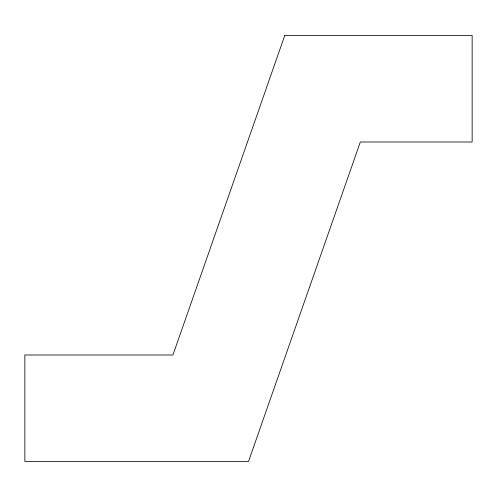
<?xml version="1.0" encoding="UTF-8"?>
<svg xmlns="http://www.w3.org/2000/svg" width="497" height="497" viewBox="0 0 497 497"><rect width="100%" height="100%" fill="white"/><g stroke="black" fill="none" stroke-linecap="round" stroke-linejoin="round"><path stroke-width="0.75" d="M284.762 35.498L172.937 355.001L24.85 355.001L24.85 461.502L248.5 461.502L360.325 141.999L472.15 141.999L472.15 35.498L284.762 35.498"/></g></svg>
